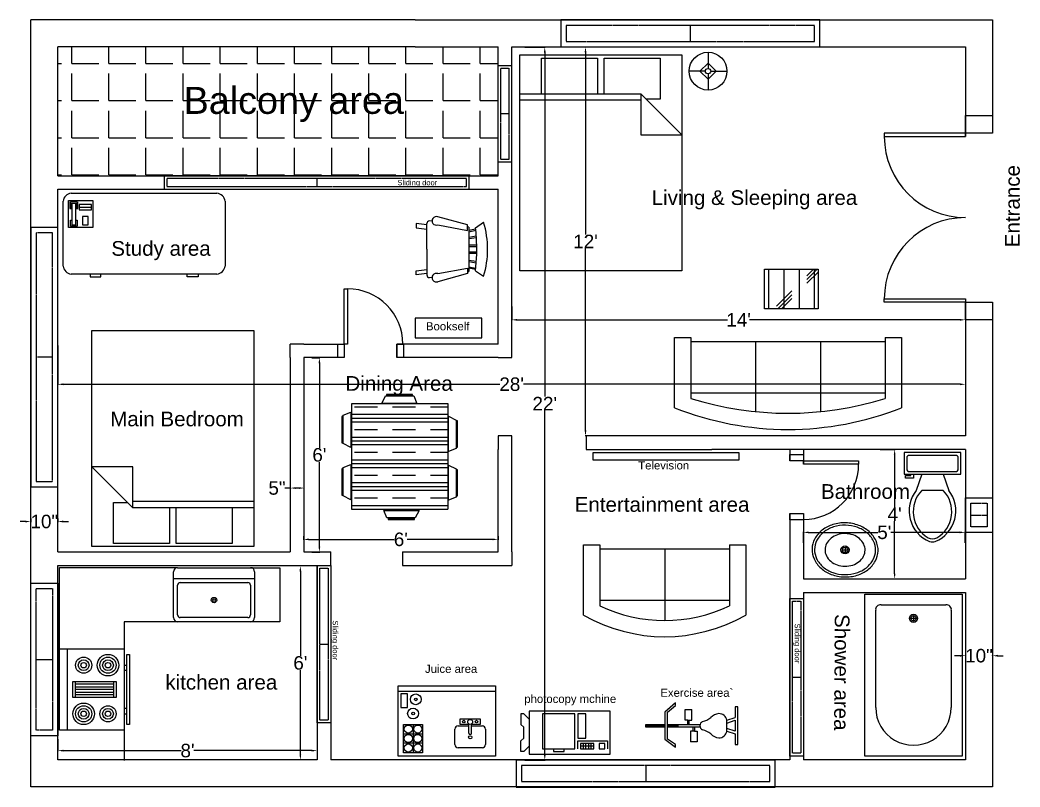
# Model space of a CAD drawing. Header units: inches. Extents: x 185 to 555, y -4 to 281.
import ezdxf

# ---------------------------------------------------------------- set-up
doc = ezdxf.new("R2010")
doc.units = ezdxf.units.IN
doc.header["$MEASUREMENT"] = 0
doc.linetypes.add('HIDDEN', pattern=[0.375, 0.25, -0.125])
for name, color, linetype in [('dimention', 180, 'Continuous'), ('Door', 240, 'Continuous'), ('sliding door', 50, 'Continuous'), ('text', 211, 'Continuous'), ('window', 70, 'Continuous')]:
    doc.layers.add(name, color=color, linetype=linetype)
doc.styles.get("Standard").update_dxf_attribs({"font": 'arial.ttf'})
doc.dimstyles.get("Standard").update_dxf_attribs({"dimtxt": 5, "dimasz": 2, "dimexe": 0.18, "dimexo": 0.0625, "dimgap": 0.09, "dimtad": 0, "dimtih": 1, "dimtoh": 1, "dimdec": 0, "dimzin": 0, "dimdsep": 46, "dimlunit": 4, "dimtxsty": 'Standard', "dimcen": 0.09, "dimadec": 0, "dimazin": 0, "dimtfac": 1, "dimtdec": 0, "dimtofl": 0, "dimtmove": 0, "dimatfit": 3, "dimfxl": 1, "dimtolj": 1, "dimtzin": 0, "dimarcsym": 0})

# ---------------------------------------------------------------- blocks, each defined once
blk = doc.blocks.new('Window')
at = {"layer": 'window', "linetype": 'HIDDEN'}
blk.add_line((8, 0), (2, 0), dxfattribs=at)
at = {"layer": 'window'}
blk.add_lwpolyline([(0, -48), (10, -48), (10, 48), (0, 48)], close=True, dxfattribs=at)
at = {"layer": 'window', "linetype": 'HIDDEN'}
blk.add_lwpolyline([(2, -46), (8, -46), (8, 46), (2, 46)], close=True, dxfattribs=at)
blk = doc.blocks.new('small window')
at = {"layer": 'window', "linetype": 'HIDDEN'}
blk.add_line((3.99, -17.9), (1, -17.9), dxfattribs=at)
at = {"layer": 'window', "linetype": 'Continuous'}
blk.add_lwpolyline([(0, 0), (4.99, 0), (4.99, -35.81), (0, -35.81)], close=True, dxfattribs=at)
at = {"layer": 'window', "linetype": 'HIDDEN'}
blk.add_lwpolyline([(1, -1), (3.99, -1), (3.99, -34.81), (1, -34.81)], close=True, dxfattribs=at)
blk = doc.blocks.new('Main Door')
at = {"layer": 'Door', "linetype": 'Continuous'}
for points in [[(30.05, 6.54), (40.03, 6.54), (40.03, 0), (30.05, 0)], [(30.05, 0), (0, 0), (0, -1.25), (30.05, -1.25)], [(30.05, -62.6), (0, -62.6), (0, -61.34), (30.05, -61.34)], [(30.05, -62.6), (40.03, -62.6), (40.03, -69.14), (30.05, -69.14)]]:
    blk.add_lwpolyline(points, close=True, dxfattribs=at)
for centre, start, end in [((30.05, -1.25), 180, 270), ((30.05, -61.34), 90, 180)]:
    blk.add_arc(centre, 30.05, start, end, dxfattribs=at)
blk = doc.blocks.new('window 2')
at = {"layer": 'window', "linetype": 'HIDDEN'}
blk.add_line((2, -28.23), (8, -28.23), dxfattribs=at)
at = {"layer": 'window', "linetype": 'Continuous'}
blk.add_lwpolyline([(0, 0), (10, 0), (10, -56.47), (0, -56.47)], close=True, dxfattribs=at)
at = {"layer": 'window', "linetype": 'HIDDEN'}
blk.add_lwpolyline([(2, -2), (8, -2), (8, -54.47), (2, -54.47)], close=True, dxfattribs=at)
blk = doc.blocks.new('Bed - Queen')
at = {"linetype": 'Continuous'}
for p, q in [((0, -80.00003), (0, 0)), ((0, 0), (59.99999, 0)), ((59.99999, 0), (59.99999, -80.00003)), ((7.99999, -1.2), (28.79998, -1.2)), ((7.99999, -14.4), (7.99999, -1.2)), ((28.79998, -1.2), (28.79998, -14.4)), ((31.19999, -1.2), (51.99999, -1.2)), ((31.19999, -14.4), (31.19999, -1.2)), ((51.99999, -1.2), (51.99999, -16.4)), ((0, -14.4), (44.8, -14.4)), ((59.99999, -29.6), (44.8, -14.4)), ((44.8, -14.4), (44.8, -29.6)), ((44.8, -16.8), (0, -16.8)), ((51.99999, -16.4), (46.79936, -16.4)), ((44.8, -29.6), (59.99999, -29.6)), ((59.99999, -80.00003), (0, -80.00003))]:
    blk.add_line(p, q, dxfattribs=at)
blk = doc.blocks.new('Range-Oven - 30 in top')
for p, q in [((0, -3), (30, -3)), ((12, -6), (18, -6)), ((13, -20), (13, -6)), ((14, -6), (14, -20)), ((15, -20), (15, -6)), ((16, -6), (16, -20)), ((17, -20), (17, -6)), ((18, -20), (12, -20)), ((6, -24), (6, -25)), ((8, -25), (8, -24)), ((22, -25), (22, -24)), ((24, -24), (24, -25))]:
    blk.add_line(p, q)
for points in [[(0, -24), (0, 0), (30, 0), (30, -24)], [(12, -21), (12, -5), (18, -5), (18, -21)], [(2, -26), (2, -25), (28, -25), (28, -26)]]:
    blk.add_lwpolyline(points, close=True)
for centre, radius in [((6, -9), 4), ((6, -9), 3), ((6, -9), 2), ((24, -9), 3), ((24, -9), 2), ((6, -9), 1), ((24, -9), 1), ((24, -18), 4), ((6, -18), 3), ((6, -18), 2), ((6, -18), 1), ((24, -18), 3), ((24, -18), 2), ((24, -18), 1)]:
    blk.add_circle(centre, radius)
blk = doc.blocks.new('Sink-single - 30 in top')
blk.add_line((-15, -3.999996), (15, -3.999996))
for points in [[(-13.5, 0), (13.5, 0)], [(-15, -18.499996), (-15, -1.5)], [(15, -1.5), (15, -18.499996)], [(-13.5, -17.499996), (-13.5, -6.499996)], [(-12.5, -5.499996), (12.5, -5.499996)], [(13.5, -6.499996), (13.5, -17.499996)], [(12.5, -18.499996), (-12.5, -18.499996)], [(13.5, -19.999996), (-13.5, -19.999996)]]:
    blk.add_lwpolyline(points)
for radius in [1, 0.5]:
    blk.add_circle((0, -11.999996), radius)
for centre, radius, start, end in [((-13.5, -1.5), 1.5, 90, 180), ((13.5, -1.5), 1.5, 0, 90), ((-12.5, -6.499996), 1, 90, 180), ((12.5, -6.499996), 1, 0, 90), ((-13.5, -18.499996), 1.5, 180, 270), ((-12.5, -17.499996), 1, 180, 270), ((12.5, -17.499996), 1, 270, 0), ((13.5, -18.499996), 1.5, 270, 0)]:
    blk.add_arc(centre, radius, start, end)
blk = doc.blocks.new('Bath Tub - 26 x 60 in.')
for p, q in [((8, -18), (10, -18)), ((9, -17), (9, -19))]:
    blk.add_line(p, q)
blk.add_lwpolyline([(0, -36), (0, 0), (60, 0), (60, -36)], close=True)
for points in [[(4, -30), (4, -6)], [(6, -4), (42, -4)], [(42, -32), (6, -32)]]:
    blk.add_lwpolyline(points)
for radius in [1.5, 1]:
    blk.add_circle((9, -18), radius)
for centre, radius, start, end in [((5.75, -5.75), 1.77, 81.8699, 188.1301), ((42, -18), 14, 270, 90), ((5.75, -30.25), 1.77, 171.8699, 278.1301)]:
    blk.add_arc(centre, radius, start, end)
blk = doc.blocks.new('Sink - Oval top')
for p, q in [((-1, 0), (1, 0)), ((0, 1), (0, -1))]:
    blk.add_line(p, q)
at = {"linetype": 'Continuous'}
for points in [[(-12.23, 0.39, 0.117634), (-11.46, -3.36, 0.104469), (-8.88, -6.8, 0.090016), (-5.08, -9.07, 0.08192), (-0.32, -10.02, 0.08192), (4.49, -9.38, 0.090016), (8.42, -7.36, 0.104469), (11.22, -4.09, 0.117634), (12.23, -0.39, 0.117634), (11.46, 3.36, 0.104469), (8.88, 6.8, 0.090016), (5.08, 9.07, 0.08192), (0.32, 10.02, 0.08192), (-4.49, 9.38, 0.090016), (-8.42, 7.36, 0.104469), (-11.22, 4.09, 0.117634)], [(-11.29, 0.16, 0.118622), (-10.52, -3.25, 0.104678), (-8.07, -6.36, 0.089562), (-4.54, -8.37, 0.081185), (-0.13, -9.15, 0.081185), (4.3, -8.49, 0.089562), (7.89, -6.58, 0.104678), (10.42, -3.55, 0.118622), (11.29, -0.16, 0.118622), (10.52, 3.25, 0.104678), (8.07, 6.36, 0.089562), (4.54, 8.37, 0.081185), (0.13, 9.15, 0.081185), (-4.3, 8.49, 0.089562), (-7.89, 6.58, 0.104678), (-10.42, 3.55, 0.118622)], [(-7.42, 0.08, 0.118283), (-6.91, -2.17, 0.104607), (-5.29, -4.21, 0.089718), (-2.97, -5.53, 0.081436), (-0.07, -6.04, 0.081436), (2.84, -5.59, 0.089718), (5.2, -4.33, 0.104607), (6.86, -2.32, 0.118283), (7.42, -0.08, 0.118283), (6.91, 2.17, 0.104607), (5.29, 4.21, 0.089718), (2.97, 5.53, 0.081436), (0.07, 6.04, 0.081436), (-2.84, 5.59, 0.089718), (-5.2, 4.33, 0.104607), (-6.86, 2.32, 0.118283)]]:
    blk.add_lwpolyline(points, format="xyb", close=True, dxfattribs=at)
for radius in [1.5, 1]:
    blk.add_circle((0, 0), radius)
blk = doc.blocks.new('Toilet - top')
for p, q in [((9.5, -6), (9.5, -2)), ((-10, -8.5), (-8, -8.5)), ((-10, -9.5), (-10, -8.5)), ((-7, -9.5), (-10, -9.5)), ((-8, -8.5), (-8, -8)), ((-7, -8), (-7, -9.5)), ((-4, -8), (-6, -14)), ((4, -8), (6, -14)), ((4, -14), (-4, -14))]:
    blk.add_line(p, q)
blk.add_lwpolyline([(10.5, -8), (10.5, 0), (-10.5, 0), (-10.5, -8)], close=True)
for points in [[(-9.5, -2), (-9.5, -6)], [(8.5, -1), (-8.5, -1)], [(-8.5, -7), (8.5, -7)]]:
    blk.add_lwpolyline(points)
for centre, radius, start, end in [((-8.62, -1.88), 0.884, 81.8699, 188.1301), ((8.62, -1.88), 0.884, 351.8699, 98.1301), ((-8.62, -6.12), 0.884, 171.8699, 278.1301), ((8.62, -6.12), 0.884, 261.8699, 8.1301), ((3.52, -21.58), 12.17, 141.4691, 247.9714), ((4.2, -21.82), 11.33, 136.3677, 238.9468), ((-3.52, -21.58), 12.17, 292.0284, 38.5307), ((-4.2, -21.82), 11.33, 301.053, 43.6321), ((0, -27.88), 4, 245.7318, 294.2682), ((0, -29), 4, 254.8605, 285.1395)]:
    blk.add_arc(centre, radius, start, end)
blk = doc.blocks.new('Sofa - Roundback 7 ft.')
at = {"linetype": 'Continuous'}
for p, q in [((-12.00002, -32.4421), (-12.00003, -6.5971)), ((11.99997, -32.4421), (11.99998, -6.5971)), ((-36.000027, -34), (-36.000027, -11.4696)), ((-35.999844, -13.3819), (35.9998, -13.3819)), ((35.99998, -34), (35.99998, -11.4696)), ((-36.000027, -32.4421), (35.99998, -32.4421))]:
    blk.add_line(p, q, dxfattribs=at)
for points in [[(-36.000027, -34), (-42.000027, -34), (-42.000027, -8)], [(41.99998, -8), (41.99998, -34), (35.99998, -34)]]:
    blk.add_lwpolyline(points, dxfattribs=at)
for centre, radius, start, end in [((0, -114.25), 114.25, 68.43141, 111.5686), ((-0.00001, -127.1968), 121.1968, 72.72033, 107.2797)]:
    blk.add_arc(centre, radius, start, end, dxfattribs=at)
blk = doc.blocks.new('Lamp - Table')
at = {"linetype": 'Continuous'}
for p, q in [((0, 7), (0, 1)), ((-1, 0), (-7, 0)), ((0, 3), (-3, 0)), ((-3, 0), (0, -3)), ((3, 0), (0, 3)), ((0, -3), (3, 0)), ((1, 0), (7, 0)), ((0, -1), (0, -7))]:
    blk.add_line(p, q, dxfattribs=at)
for radius in [7, 1]:
    blk.add_circle((0, 0), radius, dxfattribs=at)
blk = doc.blocks.new('Exercise Bike')
at = {"linetype": 'Continuous'}
for p, q in [((-0.75, 10), (-0.75, 17)), ((-0.75, 17), (0.25, 17)), ((-0.5, 17), (-0.5, 9.9929)), ((-0.25, 10), (-0.25, 17)), ((0, 17), (0, 9.9929)), ((0.25, 17), (0.25, 10)), ((-5.25, 10), (-8.25, 6)), ((-7.25, 6), (-5.25, 9)), ((-0.75, 10), (-5.25, 10)), ((-5.25, 9), (4.75, 9)), ((4.75, 10), (-0.75, 10)), ((-0.75, 5), (-0.75, 9)), ((-0.5, 8.9396), (-0.5, 5)), ((-0.25, 5), (-0.25, 9)), ((0, 8.9396), (0, 5)), ((0.25, 9), (0.25, 5)), ((8.25, 6), (4.75, 10)), ((4.75, 9), (7.25, 6)), ((-8.25, 6), (-7.25, 6)), ((-0.75, -3.0635), (-0.75, 5)), ((-0.75, 5), (0.25, 5)), ((0.25, 5), (0.25, -3.0635)), ((7.25, 6), (8.25, 6)), ((-6.25, -2), (-6.25, 0.5)), ((-2.25, 0.5), (-6.25, 0.5)), ((-2.25, -0.5), (-2.25, 0.5)), ((0.25, 1.5), (1.75, 1.5)), ((0.25, 1), (1.75, 1)), ((1.75, 2.5), (5.75, 2.5)), ((1.75, 1.5), (1.75, 2.5)), ((1.75, 1.5), (1.75, 0)), ((1.75, 0), (5.75, 0)), ((5.75, 2.5), (5.75, 0)), ((-2.25, -2), (-6.25, -2)), ((-2.25, -0.5), (-0.75, -0.5)), ((-2.25, -1), (-2.25, -0.5)), ((-2.25, -1), (-2.25, -2)), ((-0.75, -1), (-2.25, -1)), ((-2.25, -13), (-3.25, -16)), ((-2.25, -16), (-1.25, -13)), ((-2.25, -13), (1.75, -13)), ((0.75, -13), (1.75, -16)), ((1.75, -13), (2.75, -16)), ((-7.25, -16), (-7.25, -17)), ((-4.75, -16), (-7.25, -16)), ((-7.25, -17), (6.75, -17)), ((-3.25, -16), (-4.75, -16)), ((1.75, -16), (-2.25, -16)), ((6.75, -16), (2.75, -16)), ((6.75, -17), (6.75, -16))]:
    blk.add_line(p, q, dxfattribs=at)
for centre, radius, start, end in [((-0.25, -4.625), 1.625, 22.61987, 157.3801), ((0.1685, -10.5843), 4.9531, 133.6443, 173.2256), ((-9.6692, -1.9154), 8.1889, 321.6175, 345.2525), ((9.1691, -1.9154), 8.1889, 194.7476, 218.3825), ((-0.6686, -10.5843), 4.9531, 6.774486, 46.35562), ((-1.7006, -10.0005), 3.0494, 179.9906, 259.6205), ((1.2006, -10.0005), 3.0494, 280.3795, 0.009389)]:
    blk.add_arc(centre, radius, start, end, dxfattribs=at)
blk = doc.blocks.new('Phone - Desk')
at = {"linetype": 'Continuous'}
for p, q in [((-4.5, -5), (-4.5, 5)), ((-4.5, 5), (4.5, 5)), ((-4, 4.5), (-4, 2)), ((-3.75, 4.5), (-3.75, 2.25)), ((-1.25, 4.5), (-3.75, 4.5)), ((-3.25, 4), (-3.25, -4)), ((-3.25, 4), (-1.75, 4)), ((-1.75, -4), (-1.75, 4)), ((-1.25, 2.25), (-1.25, 4.5)), ((-1, 2), (-1, 4.5)), ((4.5, 5), (4.5, -5)), ((-4, 2), (-3.25, 2)), ((-3.75, 2.25), (-3.25, 2.25)), ((-1.75, 2.25), (-1.25, 2.25)), ((-1.75, 2), (-1, 2)), ((4, 3.5), (-0.5, 3.5)), ((-0.5, 3.5), (-0.5, 1.5)), ((-0.5, 2.5), (4, 2.5)), ((-0.5, 1.5), (4, 1.5)), ((4, 1.5), (4, 3.5)), ((-3.75, -2.25), (-3.25, -2.25)), ((-3.75, -4.5), (-3.75, -2.25)), ((-1.75, -2.25), (-1.25, -2.25)), ((-1.25, -2.25), (-1.25, -4.5)), ((2.75, -1), (0.75, -1)), ((0.75, -1), (0.75, -4)), ((2.75, -4), (2.75, -1)), ((4.5, -5), (-4.5, -5)), ((-1.25, -4.5), (-3.75, -4.5)), ((-3.25, -4), (-1.75, -4)), ((0.75, -4), (2.75, -4))]:
    blk.add_line(p, q, dxfattribs=at)
blk = doc.blocks.new('Desk - 30 x 60 in.')
at = {"linetype": 'Continuous'}
for p, q in [((-26.999995, 0), (26.999995, 0)), ((-29.999995, -27), (-29.999995, -3)), ((29.999995, -3), (29.999995, -27)), ((26.999995, -30), (-26.999995, -30)), ((-20.000005, -30), (-20.000005, -31)), ((-20.000005, -31), (-16.000005, -31)), ((-16.000005, -31), (-16.000005, -30)), ((15.999995, -31), (15.999995, -30)), ((19.999995, -31), (15.999995, -31)), ((19.999995, -30), (19.999995, -31))]:
    blk.add_line(p, q, dxfattribs=at)
for centre, start, end in [((-26.499995, -3.5), 98.1301, 171.8699), ((26.499995, -3.5), 8.130102, 81.8699), ((-26.499995, -26.5), 188.1301, 261.8699), ((26.499995, -26.5), 278.1301, 351.8699)]:
    blk.add_arc(centre, 3.535534, start, end, dxfattribs=at)
blk = doc.blocks.new('Wet Bar')
at = {"linetype": 'Continuous'}
for p, q in [((0, 0), (36, 0)), ((0, -26), (0, 0)), ((36, 0), (36, -26)), ((0, -2), (36, -2)), ((3.5, -3), (1, -3)), ((1, -3), (1, -8)), ((3.5, -8), (3.5, -3)), ((1, -8), (3.5, -8)), ((2, -14.25), (9, -14.25)), ((2, -24.75), (2, -14.25)), ((5.5, -14.25), (5.5, -24.75)), ((9, -14.25), (9, -24.75)), ((26.2, -17.55), (26.2, -14.1284)), ((27.1001, -17.55), (27.1001, -14.1284)), ((2, -17.75), (9, -17.75)), ((9, -21.25), (2, -21.25)), ((9, -24.75), (2, -24.75)), ((36, -26), (0, -26))]:
    blk.add_line(p, q, dxfattribs=at)
for points in [[(26.2, -14.25), (22.95, -14.25), (22.95, -12.2), (26.75, -12.2)], [(26.7487, -12.2), (30.3501, -12.2), (30.3501, -14.25), (27.1001, -14.25)], [(20.95, -21.75), (20.95, -16.05)], [(22.15, -14.85), (26.2, -14.85)], [(27.1001, -14.85), (31.15, -14.85)], [(32.3501, -16.05), (32.3501, -21.75)], [(31.15, -22.95), (22.15, -22.95)]]:
    blk.add_lwpolyline(points, dxfattribs=at)
for centre, radius in [((6.5, -5), 2), ((6.5, -5), 0.5), ((5.5, -10.25), 2), ((5.5, -10.25), 0.5), ((3.75, -16), 1.5), ((7.25, -16), 1.5), ((24.25, -13.25), 0.5), ((26.65, -13.35), 0.9), ((29, -13.25), 0.5), ((3.75, -19.5), 1.5), ((7.25, -19.5), 1.5), ((26.65, -19.05), 0.6), ((3.75, -23), 1.5), ((7.25, -23), 1.5)]:
    blk.add_circle(centre, radius, dxfattribs=at)
for centre, radius, start, end in [((22.2251, -16.125), 1.2772, 93.36646, 176.6335), ((26.65, -17.55), 0.45, 180, 0), ((31.075, -16.125), 1.2772, 3.366461, 86.63354), ((22.2251, -21.675), 1.2772, 183.3665, 266.6335), ((31.075, -21.675), 1.2772, 273.3665, 356.6335)]:
    blk.add_arc(centre, radius, start, end, dxfattribs=at)
blk = doc.blocks.new('Copy Machine')
at = {"linetype": 'Continuous'}
for p, q in [((0, 0), (0, -16)), ((30, 0), (0, 0)), ((30, -16), (30, 0)), ((-3, -1), (-3, -5)), ((-2, -1), (-3, -1)), ((0, -3), (-2, -1)), ((5, -1), (5, -14)), ((17, -1), (5, -1)), ((17, -14), (17, -1)), ((18, -1), (18, -10)), ((21, -1), (18, -1)), ((21, -10), (21, -1)), ((-3, -5), (-2, -6)), ((-2, -10), (-2, -6)), ((-3, -11), (-2, -10)), ((-3, -15), (-3, -11)), ((18, -10), (21, -10)), ((18, -14), (18, -11)), ((18, -11), (29, -11)), ((29, -11), (29, -14)), ((0, -13), (-2, -15)), ((5, -14), (17, -14)), ((9, -14), (9, -15)), ((13, -15), (13, -14)), ((24, -12), (19, -12)), ((19, -12), (19, -14)), ((24, -13), (19, -13)), ((19, -14), (24, -14)), ((20, -12), (20, -14)), ((21, -14), (21, -12)), ((22, -12), (22, -14)), ((23, -14), (23, -12)), ((24, -14), (24, -12)), ((28, -12), (26, -12)), ((26, -12), (26, -14)), ((26, -14), (28, -14)), ((28, -14), (28, -12)), ((-2, -15), (-3, -15)), ((0, -16), (30, -16)), ((9, -15), (13, -15))]:
    blk.add_line(p, q, dxfattribs=at)
blk = doc.blocks.new('Chair - Rocking')
at = {"linetype": 'Continuous'}
for p, q in [((-8, -4.5), (-10, -1.5)), ((8, -4.5), (10, -1.5)), ((-8.23428, -6.99939), (-8.3093, -7.47958)), ((-8.23041, -7), (8.23915, -7)), ((-7.5, -4.5), (-7, -7)), ((-6.5, -7), (-7.02225, -4.43)), ((-4.5, -7), (-4.96674, -4.19951)), ((-4, -7), (-4.40532, -4.16272)), ((-1.5, -4.05012), (-1.5, -7)), ((-1, -7), (-1, -4.05012)), ((1, -7), (1, -4.04655)), ((1.5, -4.05012), (1.5, -7)), ((4, -7), (4.40187, -4.18694)), ((4.5, -7), (4.96761, -4.19437)), ((6.5, -7), (7, -4.4057)), ((7.5, -4.5), (7, -7)), ((8.31071, -7.48854), (8.23449, -7.00073)), ((-9, -7.5), (-12, -18.49999)), ((-7, -7.5), (-9, -7.5)), ((-9, -18.49999), (-7, -7.5)), ((7, -7.5), (9, -7.5)), ((9, -18.49999), (7, -7.5)), ((9, -7.5), (12, -18.49999)), ((-10.36644, -20.64523), (-10.5, -21.49999)), ((10.5, -21.49999), (10.3575, -20.58798)), ((-9, -22.49999), (-9.5, -26.49999)), ((0, -22.49999), (-9.5, -22.49999)), ((-8, -26.49999), (-7.5, -22.49999)), ((0, -22.49999), (9.5, -22.49999)), ((8, -26.49999), (7.5, -22.49999)), ((9, -22.49999), (9.5, -26.49999)), ((-9.5, -26.49999), (-8, -26.49999)), ((9.5, -26.49999), (8, -26.49999))]:
    blk.add_line(p, q, dxfattribs=at)
for centre, radius, start, end in [((0, -34.08333), 34.08333, 72.93847, 107.0615), ((0, -68.25004), 64.25, 93.92211, 97.15267), ((0, -68.25004), 64.25, 82.84733, 93.92211), ((-10.5, -18.99999), 1.58114, 161.5651, 18.43495), ((10.5, -18.99999), 1.58114, 161.5651, 18.43495), ((-9.5, -21.49999), 1, 180, 270), ((9.5, -21.49999), 1, 270, 0)]:
    blk.add_arc(centre, radius, start, end, dxfattribs=at)
blk = doc.blocks.new('Sofa - Roundback Loveseat 5 ft.')
at = {"linetype": 'Continuous'}
for p, q in [((0, -32.44198), (0, -5.99998)), ((-24, -33.99998), (-24, -11.46958)), ((-23.9998, -13.38178), (23.99986, -13.38178)), ((24.00004, -33.99998), (24.00004, -11.46958)), ((-24, -32.44198), (24.00004, -32.44198))]:
    blk.add_line(p, q, dxfattribs=at)
for points in [[(-24, -33.99998), (-30, -33.99998), (-30, -7.99998)], [(30.00004, -7.99998), (30.00004, -33.99998), (24.00004, -33.99998)]]:
    blk.add_lwpolyline(points, dxfattribs=at)
for centre, radius, start, end in [((0, -60.24998), 60.24998, 60.13715, 119.8628), ((0, -61.38438), 55.38444, 64.32083, 115.6792)]:
    blk.add_arc(centre, radius, start, end, dxfattribs=at)
blk = doc.blocks.new('*D31')
at = {"layer": 'Defpoints', "color": 0, "linetype": 'Continuous', "transparency": 16777216}
for p in [(366.72, 174.48), (534.72, 169.49), (534.72, 169.49)]:
    blk.add_point(p, dxfattribs=at)
at = {"layer": 'dimention', "color": 0, "linetype": 'Continuous', "lineweight": -2, "transparency": 16777216}
for p, q in [((366.72, 174.42), (366.72, 169.31)), ((368.72, 169.49), (446.62, 169.49)), ((532.72, 169.49), (454.82, 169.49)), ((534.72, 169.55), (534.72, 169.67))]:
    blk.add_line(p, q, dxfattribs=at)
at = {"layer": 'dimention', "color": 0, "linetype": 'Continuous', "transparency": 16777216}
for points in [[(368.72, 169.82), (368.72, 169.15), (366.72, 169.49)], [(532.72, 169.82), (532.72, 169.15), (534.72, 169.49)]]:
    blk.add_solid(points, dxfattribs=at)
at = {"layer": 'dimention', "color": 0, "linetype": 'Continuous', "transparency": 16777216, "insert": (450.72, 169.49), "char_height": 5, "attachment_point": 5}
blk.add_mtext("\\A1;14'", dxfattribs=at)
blk = doc.blocks.new('*D32')
at = {"layer": 'Defpoints', "color": 0, "linetype": 'Continuous', "transparency": 16777216}
for p in [(394.05, 270.51), (394.24, 270.51), (394.24, 126.52)]:
    blk.add_point(p, dxfattribs=at)
at = {"layer": 'dimention', "color": 0, "linetype": 'Continuous', "lineweight": -2, "transparency": 16777216}
for p, q in [((394.18, 270.51), (393.87, 270.51)), ((394.05, 268.51), (394.05, 201.11)), ((394.05, 128.52), (394.05, 195.91)), ((394.18, 126.52), (393.87, 126.52))]:
    blk.add_line(p, q, dxfattribs=at)
at = {"layer": 'dimention', "color": 0, "linetype": 'Continuous', "transparency": 16777216}
for points in [[(393.72, 268.51), (394.38, 268.51), (394.05, 270.51)], [(393.72, 128.52), (394.38, 128.52), (394.05, 126.52)]]:
    blk.add_solid(points, dxfattribs=at)
at = {"layer": 'dimention', "color": 0, "linetype": 'Continuous', "transparency": 16777216, "insert": (394.05, 198.51), "char_height": 5, "attachment_point": 5}
blk.add_mtext("\\A1;12'", dxfattribs=at)
blk = doc.blocks.new('*D33')
at = {"layer": 'Defpoints', "color": 0, "linetype": 'Continuous', "transparency": 16777216}
for p in [(289.28, 78.34), (288.49, 6.51), (289.28, 6.51)]:
    blk.add_point(p, dxfattribs=at)
at = {"layer": 'dimention', "color": 0, "linetype": 'Continuous', "lineweight": -2, "transparency": 16777216}
for p, q in [((289.22, 78.34), (288.31, 78.34)), ((288.49, 76.34), (288.49, 45.07)), ((288.49, 8.51), (288.49, 39.78)), ((289.22, 6.51), (288.31, 6.51))]:
    blk.add_line(p, q, dxfattribs=at)
at = {"layer": 'dimention', "color": 0, "linetype": 'Continuous', "transparency": 16777216}
for points in [[(288.15, 76.34), (288.82, 76.34), (288.49, 78.34)], [(288.15, 8.51), (288.82, 8.51), (288.49, 6.51)]]:
    blk.add_solid(points, dxfattribs=at)
at = {"layer": 'dimention', "color": 0, "linetype": 'Continuous', "transparency": 16777216, "insert": (288.49, 42.42), "char_height": 5, "attachment_point": 5}
blk.add_mtext("\\A1;6'", dxfattribs=at)
blk = doc.blocks.new('*D34')
at = {"layer": 'Defpoints', "color": 0, "linetype": 'Continuous', "transparency": 16777216}
for p in [(198.71, 14.24), (294.7, 14.24), (198.71, 9.95)]:
    blk.add_point(p, dxfattribs=at)
at = {"layer": 'dimention', "color": 0, "linetype": 'Continuous', "lineweight": -2, "transparency": 16777216}
for p, q in [((198.71, 14.17), (198.71, 9.77)), ((294.7, 14.17), (294.7, 9.77)), ((200.71, 9.95), (244.31, 9.95)), ((292.7, 9.95), (249.1, 9.95))]:
    blk.add_line(p, q, dxfattribs=at)
at = {"layer": 'dimention', "color": 0, "linetype": 'Continuous', "transparency": 16777216}
for points in [[(200.71, 10.29), (200.71, 9.62), (198.71, 9.95)], [(292.7, 10.29), (292.7, 9.62), (294.7, 9.95)]]:
    blk.add_solid(points, dxfattribs=at)
at = {"layer": 'dimention', "color": 0, "linetype": 'Continuous', "transparency": 16777216, "insert": (246.71, 9.95), "char_height": 5, "attachment_point": 5}
blk.add_mtext("\\A1;8'", dxfattribs=at)
blk = doc.blocks.new('*D35')
at = {"layer": 'Defpoints', "color": 0, "linetype": 'Continuous', "transparency": 16777216}
for p in [(292.63, 155.42), (292.63, 83.5), (295.53, 83.5)]:
    blk.add_point(p, dxfattribs=at)
at = {"layer": 'dimention', "color": 0, "linetype": 'Continuous', "lineweight": -2, "transparency": 16777216}
for p, q in [((292.69, 155.42), (295.71, 155.42)), ((295.53, 153.42), (295.53, 122.1)), ((295.53, 85.5), (295.53, 116.82)), ((292.69, 83.5), (295.71, 83.5))]:
    blk.add_line(p, q, dxfattribs=at)
at = {"layer": 'dimention', "color": 0, "linetype": 'Continuous', "transparency": 16777216}
for points in [[(295.2, 153.42), (295.87, 153.42), (295.53, 155.42)], [(295.2, 85.5), (295.87, 85.5), (295.53, 83.5)]]:
    blk.add_solid(points, dxfattribs=at)
at = {"layer": 'dimention', "color": 0, "linetype": 'Continuous', "transparency": 16777216, "insert": (295.53, 119.46), "char_height": 5, "attachment_point": 5}
blk.add_mtext("\\A1;6'", dxfattribs=at)
blk = doc.blocks.new('*D36')
at = {"layer": 'Defpoints', "color": 0, "linetype": 'Continuous', "transparency": 16777216}
for p in [(289.67, 89.4), (361.68, 89.4), (361.68, 88.18)]:
    blk.add_point(p, dxfattribs=at)
at = {"layer": 'dimention', "color": 0, "linetype": 'Continuous', "lineweight": -2, "transparency": 16777216}
for p, q in [((289.67, 89.33), (289.67, 88)), ((361.68, 89.33), (361.68, 88)), ((291.67, 88.18), (323.27, 88.18)), ((359.68, 88.18), (328.08, 88.18))]:
    blk.add_line(p, q, dxfattribs=at)
at = {"layer": 'dimention', "color": 0, "linetype": 'Continuous', "transparency": 16777216}
for points in [[(291.67, 88.51), (291.67, 87.85), (289.67, 88.18)], [(359.68, 88.51), (359.68, 87.85), (361.68, 88.18)]]:
    blk.add_solid(points, dxfattribs=at)
at = {"layer": 'dimention', "color": 0, "linetype": 'Continuous', "transparency": 16777216, "insert": (325.68, 88.18), "char_height": 5, "attachment_point": 5}
blk.add_mtext("\\A1;6'", dxfattribs=at)
blk = doc.blocks.new('*D37')
at = {"layer": 'Defpoints', "color": 0, "linetype": 'Continuous', "transparency": 16777216}
for p in [(503.08, 121.51), (503.08, 73.52), (508.5, 73.52)]:
    blk.add_point(p, dxfattribs=at)
at = {"layer": 'dimention', "color": 0, "linetype": 'Continuous', "lineweight": -2, "transparency": 16777216}
for p, q in [((503.15, 121.51), (508.68, 121.51)), ((508.5, 119.51), (508.5, 100.1)), ((508.5, 75.52), (508.5, 94.92)), ((503.15, 73.52), (508.68, 73.52))]:
    blk.add_line(p, q, dxfattribs=at)
at = {"layer": 'dimention', "color": 0, "linetype": 'Continuous', "transparency": 16777216}
for points in [[(508.17, 119.51), (508.83, 119.51), (508.5, 121.51)], [(508.17, 75.52), (508.83, 75.52), (508.5, 73.52)]]:
    blk.add_solid(points, dxfattribs=at)
at = {"layer": 'dimention', "color": 0, "linetype": 'Continuous', "transparency": 16777216, "insert": (508.5, 97.51), "char_height": 5, "attachment_point": 5}
blk.add_mtext("\\A1;4'", dxfattribs=at)
blk = doc.blocks.new('*D38')
at = {"layer": 'Defpoints', "color": 0, "linetype": 'Continuous', "transparency": 16777216}
for p in [(534.63, 90.78), (474.7, 86.83), (534.63, 86.83)]:
    blk.add_point(p, dxfattribs=at)
at = {"layer": 'dimention', "color": 0, "linetype": 'Continuous', "lineweight": -2, "transparency": 16777216}
for p, q in [((474.7, 86.89), (474.7, 90.96)), ((476.7, 90.78), (502.28, 90.78)), ((532.63, 90.78), (507.06, 90.78)), ((534.63, 86.89), (534.63, 90.96))]:
    blk.add_line(p, q, dxfattribs=at)
at = {"layer": 'dimention', "color": 0, "linetype": 'Continuous', "transparency": 16777216}
for points in [[(476.7, 91.12), (476.7, 90.45), (474.7, 90.78)], [(532.63, 91.12), (532.63, 90.45), (534.63, 90.78)]]:
    blk.add_solid(points, dxfattribs=at)
at = {"layer": 'dimention', "color": 0, "linetype": 'Continuous', "transparency": 16777216, "insert": (504.67, 90.78), "char_height": 5, "attachment_point": 5}
blk.add_mtext("\\A1;5'", dxfattribs=at)
blk = doc.blocks.new('*D40')
at = {"layer": 'Defpoints', "color": 0, "linetype": 'Continuous', "transparency": 16777216}
for p in [(198.72, 160.08), (534.71, 160.08), (534.71, 145.62)]:
    blk.add_point(p, dxfattribs=at)
at = {"layer": 'dimention', "color": 0, "linetype": 'Continuous', "lineweight": -2, "transparency": 16777216}
for p, q in [((198.72, 160.01), (198.72, 145.44)), ((534.71, 160.01), (534.71, 145.44)), ((200.72, 145.62), (362.34, 145.62)), ((532.71, 145.62), (371.09, 145.62))]:
    blk.add_line(p, q, dxfattribs=at)
at = {"layer": 'dimention', "color": 0, "linetype": 'Continuous', "transparency": 16777216}
for points in [[(200.72, 145.95), (200.72, 145.28), (198.72, 145.62)], [(532.71, 145.95), (532.71, 145.28), (534.71, 145.62)]]:
    blk.add_solid(points, dxfattribs=at)
at = {"layer": 'dimention', "color": 0, "linetype": 'Continuous', "transparency": 16777216, "insert": (366.71, 145.62), "char_height": 5, "attachment_point": 5}
blk.add_mtext("\\A1;28'", dxfattribs=at)
blk = doc.blocks.new('*D41')
at = {"layer": 'Defpoints', "color": 0, "linetype": 'Continuous', "transparency": 16777216}
for p in [(371.54, 270.45), (371.54, 6.48), (378.97, 6.48)]:
    blk.add_point(p, dxfattribs=at)
at = {"layer": 'dimention', "color": 0, "linetype": 'Continuous', "lineweight": -2, "transparency": 16777216}
for p, q in [((371.61, 270.45), (379.15, 270.45)), ((378.97, 268.45), (378.97, 141.06)), ((378.97, 8.48), (378.97, 135.86)), ((371.61, 6.48), (379.15, 6.48))]:
    blk.add_line(p, q, dxfattribs=at)
at = {"layer": 'dimention', "color": 0, "linetype": 'Continuous', "transparency": 16777216}
for points in [[(378.64, 268.45), (379.31, 268.45), (378.97, 270.45)], [(378.64, 8.48), (379.31, 8.48), (378.97, 6.48)]]:
    blk.add_solid(points, dxfattribs=at)
at = {"layer": 'dimention', "color": 0, "linetype": 'Continuous', "transparency": 16777216, "insert": (378.97, 138.46), "char_height": 5, "attachment_point": 5}
blk.add_mtext("\\A1;22'", dxfattribs=at)
blk = doc.blocks.new('*D42')
at = {"layer": 'Defpoints', "color": 0, "linetype": 'Continuous', "transparency": 16777216}
for p in [(284.79, 107.2), (284.79, 105.45), (289.92, 105.45)]:
    blk.add_point(p, dxfattribs=at)
at = {"layer": 'dimention', "color": 0, "linetype": 'Continuous', "lineweight": -2, "transparency": 16777216}
for p, q in [((284.79, 105.51), (284.79, 107.38)), ((289.92, 105.51), (289.92, 107.38)), ((284.79, 107.2), (282.79, 107.2)), ((287.92, 107.2), (286.79, 107.2))]:
    blk.add_line(p, q, dxfattribs=at)
at = {"layer": 'dimention', "color": 0, "linetype": 'Continuous', "transparency": 16777216}
for points in [[(286.79, 107.53), (286.79, 106.86), (284.79, 107.2)], [(287.92, 107.53), (287.92, 106.86), (289.92, 107.2)]]:
    blk.add_solid(points, dxfattribs=at)
at = {"layer": 'dimention', "color": 0, "linetype": 'Continuous', "transparency": 16777216, "insert": (279.83, 107.2), "char_height": 5, "attachment_point": 5}
blk.add_mtext('\\A1;5"', dxfattribs=at)
blk = doc.blocks.new('*D43')
at = {"layer": 'Defpoints', "color": 0, "linetype": 'Continuous', "transparency": 16777216}
for p in [(188.69, 96.03), (198.68, 96.03), (198.68, 94.79)]:
    blk.add_point(p, dxfattribs=at)
at = {"layer": 'dimention', "color": 0, "linetype": 'Continuous', "lineweight": -2, "transparency": 16777216}
for p, q in [((186.69, 94.79), (184.69, 94.79)), ((188.69, 95.97), (188.69, 94.61)), ((198.68, 95.97), (198.68, 94.61)), ((200.68, 94.79), (202.68, 94.79))]:
    blk.add_line(p, q, dxfattribs=at)
at = {"layer": 'dimention', "color": 0, "linetype": 'Continuous', "transparency": 16777216}
for points in [[(186.69, 95.12), (186.69, 94.46), (188.69, 94.79)], [(200.68, 95.12), (200.68, 94.46), (198.68, 94.79)]]:
    blk.add_solid(points, dxfattribs=at)
at = {"layer": 'dimention', "color": 0, "linetype": 'Continuous', "transparency": 16777216, "insert": (193.69, 94.79), "char_height": 5, "attachment_point": 5}
blk.add_mtext('\\A1;10"', dxfattribs=at)
blk = doc.blocks.new('*D44')
at = {"layer": 'Defpoints', "color": 0, "linetype": 'Continuous', "transparency": 16777216}
for p in [(534.72, 45.1), (544.72, 45.1), (544.72, 45.1)]:
    blk.add_point(p, dxfattribs=at)
at = {"layer": 'dimention', "color": 0, "linetype": 'Continuous', "lineweight": -2, "transparency": 16777216}
for p, q in [((532.72, 45.1), (530.72, 45.1)), ((534.72, 45.17), (534.72, 45.28)), ((544.72, 45.17), (544.72, 45.28)), ((546.72, 45.1), (548.72, 45.1))]:
    blk.add_line(p, q, dxfattribs=at)
at = {"layer": 'dimention', "color": 0, "linetype": 'Continuous', "transparency": 16777216}
for points in [[(532.72, 45.44), (532.72, 44.77), (534.72, 45.1)], [(546.72, 45.44), (546.72, 44.77), (544.72, 45.1)]]:
    blk.add_solid(points, dxfattribs=at)
at = {"layer": 'dimention', "color": 0, "linetype": 'Continuous', "transparency": 16777216, "insert": (539.72, 45.1), "char_height": 5, "attachment_point": 5}
blk.add_mtext('\\A1;10"', dxfattribs=at)

msp = doc.modelspace()

# ---------------------------------------------------------------- hatches: boundary and pattern name
at = {"linetype": 'Continuous'}
h = msp.add_hatch(dxfattribs=at)
h.set_pattern_fill('ANGLE', color=256, scale=50)
h.set_pattern_definition([(0, (-43.677, -93.083), (0, 13.75), [10, -3.75]), (90, (-43.677, -93.083), (-13.75, 8e-16), [10, -3.75])])
h.paths.add_polyline_path([(198.72, 270.52), (361.72, 270.52), (361.72, 222.85), (198.72, 222.85)])
h = msp.add_hatch(dxfattribs=at)
h.set_pattern_fill('CORK', color=256, scale=45, angle=-90)
h.set_pattern_definition([(270, (197.5953, 694.8716), (5.625, -1e-15), []), (45, (194.783, 692.059), (-11.25, 11.25), [7.95495, -7.95495]), (45, (194.783, 690.653), (-11.25, 11.25), [7.95495, -7.95495]), (45, (194.783, 689.247), (-11.25, 11.25), [7.95495, -7.95495])])
h.paths.add_polyline_path([(480.2, 188.25), (480.2, 173.59), (460.36, 173.59), (460.36, 188.25)])
h = msp.add_hatch(dxfattribs=at)
h.set_pattern_fill('CLAY', color=256, scale=45)
h.set_pattern_definition([(0, (-42.9866, -96.116), (0, 8.4375), []), (0, (-42.9866, -94.71), (0, 8.4375), []), (0, (-42.9866, -93.304), (0, 8.4375), []), (0, (-42.9866, -90.491), (0, 8.4375), [8.4375, -5.625])])
h.paths.add_polyline_path([(307.48, 99.38), (343.07, 99.38), (343.07, 138.54), (307.48, 138.54)])

# ---------------------------------------------------------------- linework, layer by layer
for p, q in [((331.01, 280.52), (188.72, 280.52)), ((188.72, 222.85), (188.72, 280.52)), ((331.01, 270.52), (198.72, 270.52)), ((198.72, 222.85), (198.72, 270.52)), ((544.71, 238.63), (544.72, 238.63)), ((544.71, 176.03), (544.72, 176.03)), ((289.72, 160.52), (302.33, 160.5)), ((324.25, 160.52), (324.25, 155.52)), ((302.33, 155.5), (289.72, 155.5)), ((361.72, 155.52), (366.72, 155.52)), ((318.61, 138.56), (320.01, 141.34)), ((320.01, 141.34), (330.52, 141.34)), ((330.02, 141.84), (320.33, 141.84)), ((320.33, 141.84), (320.33, 141.51)), ((320.33, 141.52), (320.33, 141.48)), ((320.33, 141.48), (330.02, 141.48)), ((330.02, 141.48), (330.02, 141.84)), ((330.52, 141.34), (331.66, 138.56)), ((331.66, 138.56), (318.61, 138.56)), ((304.26, 133.65), (303.89, 133.65)), ((303.89, 133.65), (303.89, 123.96)), ((304.26, 123.96), (304.26, 133.65)), ((304.39, 134.15), (307.17, 135.29)), ((304.39, 123.64), (304.39, 134.15)), ((307.17, 135.29), (307.17, 122.24)), ((343.37, 120.7), (343.37, 133.76)), ((343.37, 133.76), (346.15, 132.35)), ((346.15, 132.35), (346.15, 121.85)), ((346.29, 132.03), (346.29, 122.34)), ((346.33, 132.03), (346.29, 132.03)), ((346.65, 132.03), (346.32, 132.03)), ((346.65, 122.34), (346.65, 132.03)), ((366.72, 126.52), (361.72, 126.52)), ((366.72, 121.52), (366.72, 126.52)), ((410.6, 126.52), (394.24, 126.52)), ((394.24, 126.52), (394.24, 121.52)), ((440.78, 126.52), (410.6, 126.52)), ((303.89, 123.96), (304.22, 123.96)), ((304.21, 123.96), (304.26, 123.96)), ((307.17, 122.24), (304.39, 123.64)), ((346.29, 122.34), (346.65, 122.34)), ((346.15, 121.85), (343.37, 120.7)), ((394.24, 121.52), (410.6, 121.52)), ((410.6, 121.52), (440.78, 121.52)), ((304.39, 114.8), (307.17, 115.94)), ((304.39, 104.29), (304.39, 114.8)), ((307.17, 115.94), (307.17, 102.89)), ((343.37, 102.65), (343.37, 115.71)), ((343.37, 115.71), (346.15, 114.3)), ((304.26, 114.31), (303.89, 114.31)), ((303.89, 114.31), (303.89, 104.61)), ((304.26, 104.61), (304.26, 114.31)), ((346.15, 114.3), (346.15, 103.8)), ((346.29, 113.99), (346.29, 104.29)), ((346.33, 113.99), (346.29, 113.99)), ((346.65, 113.99), (346.32, 113.99)), ((346.65, 104.29), (346.65, 113.99)), ((303.89, 104.61), (304.22, 104.61)), ((304.21, 104.61), (304.26, 104.61)), ((307.17, 102.89), (304.39, 104.29)), ((346.15, 103.8), (343.37, 102.65)), ((346.29, 104.29), (346.65, 104.29)), ((307.47, 99.38), (343.07, 99.38)), ((320.51, 96.11), (319.37, 98.89)), ((319.37, 98.89), (332.43, 98.89)), ((332.43, 98.89), (331.02, 96.11)), ((331.02, 96.11), (320.51, 96.11)), ((330.7, 95.98), (321.01, 95.98)), ((321.01, 95.98), (321.01, 95.61)), ((321.01, 95.61), (330.7, 95.61)), ((330.7, 95.93), (330.7, 95.98)), ((330.7, 95.61), (330.7, 95.94)), ((326.31, 83.52), (326.31, 78.52)), ((199.26, 77.32), (199.26, 77.72)), ((243.02, 77.71), (199.26, 77.71)), ((199.26, 47.6), (199.26, 77.23)), ((270.02, 77.71), (280.88, 77.71)), ((280.88, 77.71), (280.88, 57.71)), ((469.72, 68.52), (469.72, 6.52)), ((474.72, 68.52), (474.72, 6.52)), ((243.02, 57.71), (223.26, 57.71)), ((223.26, 57.71), (223.26, 47.6)), ((280.88, 57.71), (270.02, 57.71)), ((223.26, 17.6), (223.26, 6.27))]:
    msp.add_line(p, q, dxfattribs=at)
for p, q in [((361.72, 222.85), (361.72, 270.52)), ((366.72, 155.52), (366.72, 270.52)), ((198.72, 222.85), (361.72, 222.85)), ((198.72, 217.85), (361.72, 217.85)), ((361.72, 160.52), (361.72, 217.85)), ((289.72, 160.52), (284.72, 160.52)), ((284.72, 155.52), (284.72, 160.52)), ((361.72, 160.52), (324.25, 160.52)), ((284.72, 155.52), (284.72, 83.52)), ((289.72, 155.52), (289.72, 83.52)), ((361.72, 155.52), (324.25, 155.52)), ((361.72, 126.52), (361.72, 121.52)), ((534.72, 126.52), (440.78, 126.52)), ((361.72, 83.52), (361.72, 121.52)), ((366.72, 83.52), (366.72, 121.52)), ((534.72, 121.52), (440.78, 121.52)), ((469.72, 121.52), (469.72, 117.23)), ((474.72, 121.52), (474.72, 116.02)), ((469.72, 97.81), (469.72, 73.52)), ((474.72, 95.56), (474.72, 73.52)), ((198.72, 83.52), (284.72, 83.52)), ((289.72, 83.52), (294.72, 83.52)), ((294.72, 83.52), (299.72, 83.52)), ((299.72, 78.52), (299.72, 83.52)), ((326.31, 83.52), (361.72, 83.52)), ((366.72, 83.52), (366.72, 78.52)), ((198.72, 78.52), (294.72, 78.52)), ((294.72, 78.52), (294.72, 6.52)), ((299.72, 78.52), (299.72, 6.52)), ((326.31, 78.52), (361.72, 78.52)), ((361.72, 78.52), (366.72, 78.52)), ((469.72, 73.52), (469.72, 68.52)), ((474.72, 73.52), (534.72, 73.52)), ((474.72, 68.52), (534.72, 68.52))]:
    msp.add_line(p, q)
for points in [[(331.01, 280.52), (544.72, 280.52), (544.72, 238.63)], [(331.01, 270.52), (361.72, 270.52)], [(366.72, 270.52), (534.72, 270.52), (534.72, 237.38)], [(544.72, 176.03), (544.72, -3.48), (188.72, -3.48), (188.72, 222.85)], [(198.72, 83.52), (198.72, 217.85)], [(534.72, 177.28), (534.72, 126.52)], [(534.72, 121.52), (534.72, 73.52)], [(294.72, 6.52), (198.72, 6.52), (198.72, 78.52)], [(534.72, 68.52), (534.72, 6.52), (474.72, 6.52)], [(469.72, 6.52), (299.72, 6.52)]]:
    msp.add_lwpolyline(points)
for points in [[(480.2, 188.25), (480.2, 173.59), (460.36, 173.59), (460.36, 188.25)], [(396.84, 120.42), (450.82, 120.42), (450.82, 117.56), (396.84, 117.56)]]:
    msp.add_lwpolyline(points, close=True, dxfattribs=at)
msp.add_lwpolyline([(307.48, 99.38), (307.48, 138.54), (343.07, 138.54), (343.07, 99.38)], dxfattribs=at)
at = {"layer": 'Defpoints', "linetype": 'Continuous'}
msp.add_lwpolyline([(355.65, 170.14), (331.05, 170.14), (331.05, 162.86), (355.65, 162.86)], close=True, dxfattribs=at)
at = {"layer": 'Door', "linetype": 'Continuous'}
for points in [[(304.76, 160.5), (304.76, 180.96), (305.98, 180.96), (305.98, 160.5)], [(302.33, 155.5), (302.33, 160.5), (304.76, 160.5), (304.76, 155.5)], [(324.18, 155.5), (324.18, 160.5), (326.61, 160.5), (326.61, 155.5)], [(469.71, 119.66), (474.71, 119.66), (474.71, 117.23), (469.71, 117.23)], [(474.71, 117.23), (495.17, 117.23), (495.17, 116.02), (474.71, 116.02)], [(469.71, 97.81), (474.71, 97.81), (474.71, 95.38), (469.71, 95.38)]]:
    msp.add_lwpolyline(points, close=True, dxfattribs=at)
for centre, start, end in [((305.98, 160.5), 0, 90), ((474.71, 116.02), 270, 0)]:
    msp.add_arc(centre, 20.46, start, end, dxfattribs=at)
at = {"layer": 'sliding door', "linetype": 'Continuous'}
for p, q in [((294.53, 221.85), (294.53, 218.85)), ((295.72, 49.36), (298.72, 49.36)), ((470.73, 37.13), (473.73, 37.13))]:
    msp.add_line(p, q, dxfattribs=at)
for points in [[(350.99, 222.85), (238.07, 222.85), (238.07, 217.85), (350.99, 217.85)], [(294.72, 78.52), (299.72, 78.52), (299.72, 20.2), (294.72, 20.2)], [(469.73, 66.29), (474.73, 66.29), (474.73, 7.97), (469.73, 7.97)]]:
    msp.add_lwpolyline(points, close=True, dxfattribs=at)
at = {"layer": 'sliding door', "linetype": 'HIDDEN'}
for points in [[(349.99, 221.85), (239.07, 221.85), (239.07, 218.85), (349.99, 218.85)], [(295.72, 77.52), (298.72, 77.52), (298.72, 21.2), (295.72, 21.2)], [(470.73, 65.29), (473.73, 65.29), (473.73, 8.97), (470.73, 8.97)]]:
    msp.add_lwpolyline(points, close=True, dxfattribs=at)
at = {"layer": 'window', "linetype": 'HIDDEN'}
msp.add_line((536.72, 97.18), (542.7, 97.18), dxfattribs=at)
at = {"layer": 'window', "linetype": 'Continuous'}
msp.add_lwpolyline([(534.72, 103.58), (544.7, 103.58), (544.7, 90.78), (534.72, 90.78)], close=True, dxfattribs=at)
at = {"layer": 'window', "linetype": 'HIDDEN'}
msp.add_lwpolyline([(536.72, 101.58), (542.7, 101.58), (542.7, 92.78), (536.72, 92.78)], close=True, dxfattribs=at)

# ---------------------------------------------------------------- block references
at = {"linetype": 'HIDDEN', "rotation": 90}
msp.add_blockref('Window', (432.86, 270.52), dxfattribs=at)
at = {"linetype": 'Continuous'}
for name, p in [('Bed - Queen', (369.72, 267.61)), ('Lamp - Table', (439.42, 261.57)), ('Desk - 30 x 60 in.', (230.61, 216.41)), ('Phone - Desk', (207.12, 208.69)), ('Toilet - top', (522.51, 120.3)), ('Sink - Oval top', (490.14, 84.29)), ('Sink-single - 30 in top', (256.52, 77.71)), ('Wet Bar', (324.71, 33.95)), ('Copy Machine', (373.16, 24.61))]:
    msp.add_blockref(name, p, dxfattribs=at)
for name, p, rotation in [('Chair - Rocking', (357.82, 195.61), 270), ('Bed - Queen', (271.29, 85.5), 180), ('Sofa - Roundback 7 ft.', (469.03, 128.9), 180), ('Sofa - Roundback Loveseat 5 ft.', (423.36, 52.15), 180), ('Bath Tub - 26 x 60 in.', (533.48, 67.95), 270), ('Range-Oven - 30 in top', (199.26, 17.6), 90), ('Exercise Bike', (433.41, 19.44), 90)]:
    msp.add_blockref(name, p, dxfattribs=dict(at, rotation=rotation))
at = {"layer": 'Door', "linetype": 'Continuous'}
for name, p in [('small window', (361.72, 263.68)), ('Main Door', (504.67, 238.63))]:
    msp.add_blockref(name, p, dxfattribs=at)
at = {"layer": 'window', "linetype": 'Continuous'}
for name, p in [('Window', (188.73, 155.68)), ('window 2', (188.72, 71.97))]:
    msp.add_blockref(name, p, dxfattribs=at)
at = {"layer": 'window', "linetype": 'Continuous', "rotation": 90}
msp.add_blockref('Window', (416.33, -3.51), dxfattribs=at)

# ---------------------------------------------------------------- texts
at = {"layer": 'text', "linetype": 'Continuous'}
for s, height, p in [('Balcony area', 10, (245.27, 245.75)), ('Sliding door', 2, (324.41, 219.3)), ('Living & Sleeping area', 5.4458, (418.55, 212.02)), ('Study area', 5.446, (218.5, 193.21)), ('Bookself', 3, (335, 165.6)), ('Dining Area', 5.4458, (305.18, 143.21)), ('Main Bedroom', 5.4458, (218.09, 130.06)), ('Television', 3, (413.57, 114.09)), ('Bathroom', 5.446, (481.22, 103.2)), ('Entertainment area', 5.4458, (390.05, 98.4)), ('Juice area', 3, (334.64, 38.75)), ('kitchen area', 5.4458, (238.5, 32.57)), ('photocopy mchine', 3, (371.4, 27.63)), ('Exercise area`', 3, (421.77, 29.9))]:
    msp.add_text(s, height=height, dxfattribs=at).set_placement(p)
for s, height, rotation, p in [('Entrance', 5.446, 90, (554.83, 196.36)), ('Shower area', 5.4458, 269.6371, (486.35, 60.55)), ('Sliding door', 2, 270, (300.45, 58.19)), ('Sliding door', 2, 270, (471.5, 57.04))]:
    msp.add_text(s, height=height, rotation=rotation, dxfattribs=at).set_placement(p)

# ---------------------------------------------------------------- dimensions: what is measured, and where the dimension line sits
at = {"layer": 'dimention', "linetype": 'Continuous'}
for base, p1, p2, picture, middle in [((378.97, 6.48), (371.54, 270.45), (371.54, 6.48), '*D41', (378.97, 138.46)), ((295.53, 83.5), (292.63, 155.42), (292.63, 83.5), '*D35', (295.53, 119.46)), ((508.5, 73.52), (503.08, 121.51), (503.08, 73.52), '*D37', (508.5, 97.51)), ((288.49, 6.51), (289.28, 78.34), (289.28, 6.51), '*D33', (288.49, 42.42))]:
    dim = msp.add_linear_dim(base=base, p1=p1, p2=p2, angle=90, dimstyle='Standard', dxfattribs=at)
    dim.commit()
    dim.dimension.update_dxf_attribs({"geometry": picture, "text_midpoint": middle})
dim = msp.add_linear_dim(base=(394.05, 270.51), p1=(394.24, 126.52), p2=(394.24, 270.51), angle=90, dimstyle='Standard', dxfattribs=at)
dim.commit()
dim.dimension.update_dxf_attribs({"geometry": '*D32', "text_midpoint": (394.05, 198.51), "dimtype": 160})
for base, p1, p2, picture, middle in [((534.72, 169.49), (366.72, 174.48), (534.72, 169.49), '*D31', (450.72, 169.49)), ((534.71, 145.62), (198.72, 160.08), (534.71, 160.08), '*D40', (366.71, 145.62)), ((284.79, 107.2), (289.92, 105.45), (284.79, 105.45), '*D42', (279.83, 107.2)), ((198.68, 94.79), (188.69, 96.03), (198.68, 96.03), '*D43', (193.69, 94.79)), ((534.63, 90.78), (474.7, 86.83), (534.63, 86.83), '*D38', (504.67, 90.78)), ((361.68, 88.18), (289.67, 89.4), (361.68, 89.4), '*D36', (325.68, 88.18)), ((544.72, 45.1), (534.72, 45.1), (544.72, 45.1), '*D44', (539.72, 45.1)), ((198.71, 9.95), (294.7, 14.24), (198.71, 14.24), '*D34', (246.71, 9.95))]:
    dim = msp.add_linear_dim(base=base, p1=p1, p2=p2, dimstyle='Standard', dxfattribs=at)
    dim.commit()
    dim.dimension.update_dxf_attribs({"geometry": picture, "text_midpoint": middle})

doc.saveas('drawing.dxf')
